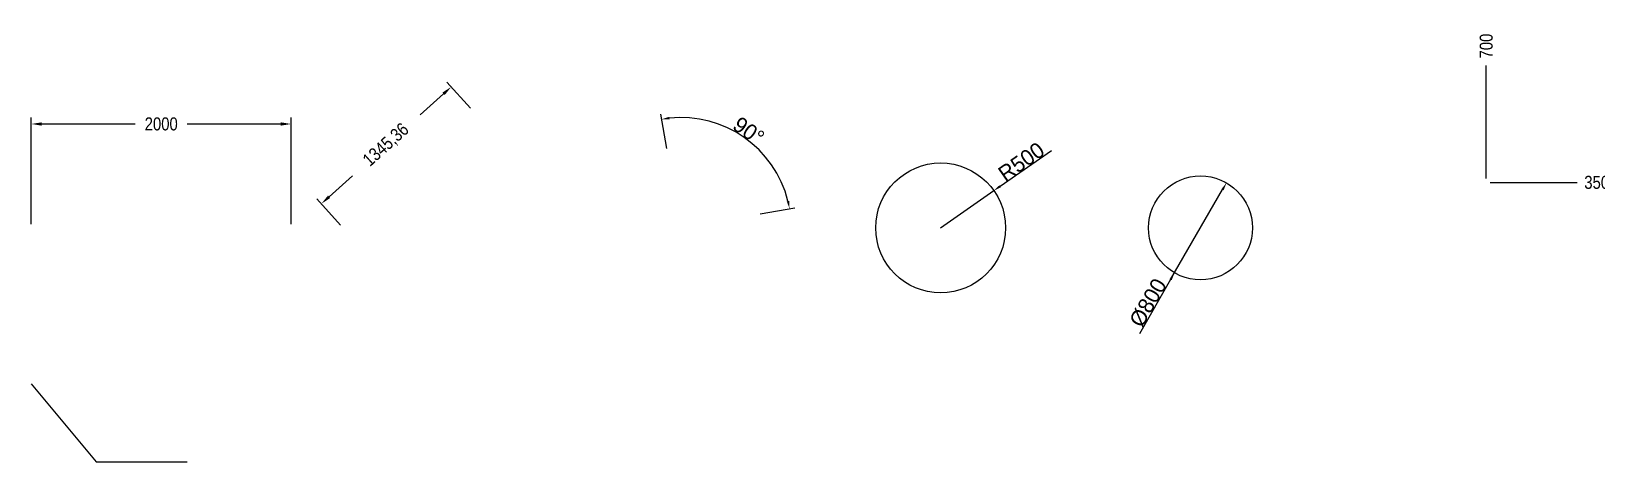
# Model space of a CAD drawing. Header units: millimetres. Extents: x 0 to 12050, y -1800 to 1514.
import ezdxf

# ---------------------------------------------------------------- set-up
doc = ezdxf.new("R2010")
doc.units = ezdxf.units.MM
doc.layers.add('A-DIM', color=3, linetype='Continuous')
doc.layers.add('S-COL', color=1, linetype='Continuous')
doc.styles.add('OpenSansCondensed-Light', font='OpenSansCondensed-Light.ttf')
doc.dimstyles.new('HALO-DIM1', dxfattribs={"dimtxt": 100, "dimasz": 80, "dimexe": 50, "dimexo": 30, "dimtad": 1, "dimtxsty": 'Standard', "dimcen": 2.5, "dimclrd": 3, "dimclrt": 7, "dimazin": 3, "dimtfac": 1, "dimtmove": 0, "dimatfit": 3, "dimarcsym": 0})
doc.dimstyles.new('HALO-DIM2', dxfattribs={"dimtxt": 120, "dimasz": 60, "dimexe": 40, "dimexo": 20, "dimtad": 1, "dimtxsty": 'Standard', "dimcen": 2.5, "dimclrd": 5, "dimclrt": 1, "dimazin": 3, "dimtfac": 1, "dimtmove": 0, "dimatfit": 3, "dimarcsym": 0})
doc.dimstyles.get("Standard").update_dxf_attribs({"dimtxt": 2.5, "dimasz": 2.5, "dimexe": 1.25, "dimexo": 0.625, "dimtad": 1, "dimtxsty": 'Standard', "dimcen": 2.5, "dimazin": 3, "dimtfac": 1, "dimtmove": 0, "dimatfit": 3, "dimarcsym": 0})

# ---------------------------------------------------------------- blocks, each defined once
blk = doc.blocks.new('_CLOSEDFILLED')
at = {"color": 0, "linetype": 'ByBlock'}
blk.add_solid([(-1, 0.16), (0, 0), (-1, -0.16)], dxfattribs=at)
blk = doc.blocks.new('*D1')
for p, q in [((0, 30), (0, 850)), ((2000, 30), (2000, 850))]:
    blk.add_line(p, q)
at = {"color": 3}
for p, q in [((80, 800), (800, 800)), ((1200, 800), (1920, 800))]:
    blk.add_line(p, q, dxfattribs=at)
at = {"layer": 'Defpoints'}
for p in [(0, 800), (0, 0), (2000, 0)]:
    blk.add_point(p, dxfattribs=at)
at = {"layer": 'A-DIM', "color": 3, "xscale": 80, "yscale": 80, "rotation": 180}
blk.add_blockref('_CLOSEDFILLED', (0, 800), dxfattribs=at)
at = {"layer": 'A-DIM', "color": 3, "xscale": 80, "yscale": 80}
blk.add_blockref('_CLOSEDFILLED', (2000, 800), dxfattribs=at)
at = {"layer": 'A-DIM', "color": 7, "insert": (1000, 800), "char_height": 100, "attachment_point": 5, "style": 'OpenSansCondensed-Light'}
blk.add_mtext('2000', dxfattribs=at)
blk = doc.blocks.new('*D2')
for p, q in [((3380, 922), (3199, 1123)), ((2380, 22), (2199, 223))]:
    blk.add_line(p, q)
at = {"color": 3}
for p, q in [((2993, 870), (3173, 1032)), ((2292, 239), (2473, 402))]:
    blk.add_line(p, q, dxfattribs=at)
at = {"layer": 'Defpoints'}
for p in [(3400, 900), (2233, 186), (2400, 0)]:
    blk.add_point(p, dxfattribs=at)
at = {"layer": 'A-DIM', "color": 3, "xscale": 80, "yscale": 80}
for p, rotation in [((3233, 1086), 41.98721249581666), ((2233, 186), 221.9872124958167)]:
    blk.add_blockref('_CLOSEDFILLED', p, dxfattribs=dict(at, rotation=rotation))
at = {"layer": 'A-DIM', "color": 7, "insert": (2733, 636), "char_height": 100, "attachment_point": 5, "rotation": 41.9872, "style": 'OpenSansCondensed-Light'}
blk.add_mtext('1345,36', dxfattribs=at)
blk = doc.blocks.new('*D6')
for p, q in [((11200, 1090), (11200, 1250)), ((11200, 930), (11200, 1090)), ((11200, 380), (11200, 930))]:
    blk.add_line(p, q)
at = {"layer": 'Defpoints'}
for p in [(11200, 1250), (11200, 350), (10500, 0)]:
    blk.add_point(p, dxfattribs=at)
at = {"layer": 'A-DIM', "color": 7, "insert": (11200, 1400), "char_height": 100, "attachment_point": 5, "rotation": 90, "style": 'OpenSansCondensed-Light'}
blk.add_mtext('700', dxfattribs=at)
blk = doc.blocks.new('*D7')
for p, q in [((11230, 350), (11580, 350)), ((11580, 350), (11740, 350)), ((11740, 350), (11900, 350))]:
    blk.add_line(p, q)
at = {"layer": 'Defpoints'}
for p in [(11200, 350), (11900, 350), (10500, 0)]:
    blk.add_point(p, dxfattribs=at)
at = {"layer": 'A-DIM', "color": 7, "insert": (12050, 350), "char_height": 100, "attachment_point": 5, "style": 'OpenSansCondensed-Light'}
blk.add_mtext('350', dxfattribs=at)

msp = doc.modelspace()

# ---------------------------------------------------------------- linework, layer by layer
at = {"layer": 'S-COL'}
for centre, radius in [((7000, 0), 500), ((9000, 0), 400)]:
    msp.add_circle(centre, radius, dxfattribs=at)

# ---------------------------------------------------------------- dimensions: what is measured, and where the dimension line sits
at = {"layer": 'A-DIM'}
for offset, dtype, picture, middle in [((0, 900), 1, '*D6', (11200, 1400)), ((700, 0), 0, '*D7', (12050, 350))]:
    dim = msp.add_ordinate_dim(feature_location=(11200, 350), offset=offset, dtype=dtype, origin=(10500, 0), dimstyle='HALO-DIM1', override={"dimpost": '<>'}, dxfattribs=at)
    dim.commit()
    dim.dimension.update_dxf_attribs({"geometry": picture, "text_midpoint": middle})
dim = msp.add_linear_dim(base=(2232.759, 185.824), p1=(2400, 0), p2=(3400, 900), angle=41.9872125, dimstyle='HALO-DIM1', override={"dimpost": '<>'}, dxfattribs=at)
dim.commit()
dim.dimension.update_dxf_attribs({"geometry": '*D2', "text_midpoint": (2732.759, 635.824)})
dim = msp.add_linear_dim(base=(0, 800), p1=(0, 0), p2=(2000, 0), dimstyle='HALO-DIM1', override={"dimpost": '<>'}, dxfattribs=at)
dim.commit()
dim.dimension.update_dxf_attribs({"geometry": '*D1', "text_midpoint": (1000, 800)})
msp.add_angular_dim_3p(base=(5487.54, 696.279), center=(5000, 0), p1=(5590.885, 104.189), p2=(4895.811, 590.885), dimstyle='HALO-DIM2', override={"dimpost": '<>'}, dxfattribs=at).render()
msp.add_radius_dim(center=(7000, 0), mpoint=(7409.576, 286.788), dimstyle='HALO-DIM2', override={"dimpost": '<>'}, dxfattribs=at).render()
msp.add_diameter_dim_2p(p1=(9200, 346.41), p2=(8800, -346.41), dimstyle='HALO-DIM2', override={"dimpost": '<>'}, dxfattribs=at).render()

# ---------------------------------------------------------------- leaders
at = {"layer": 'A-DIM', "has_arrowhead": 0}
msp.add_leader([(0, -1200), (500, -1800), (1200, -1800)], dimstyle='Standard', dxfattribs=at)

doc.saveas('drawing.dxf')
